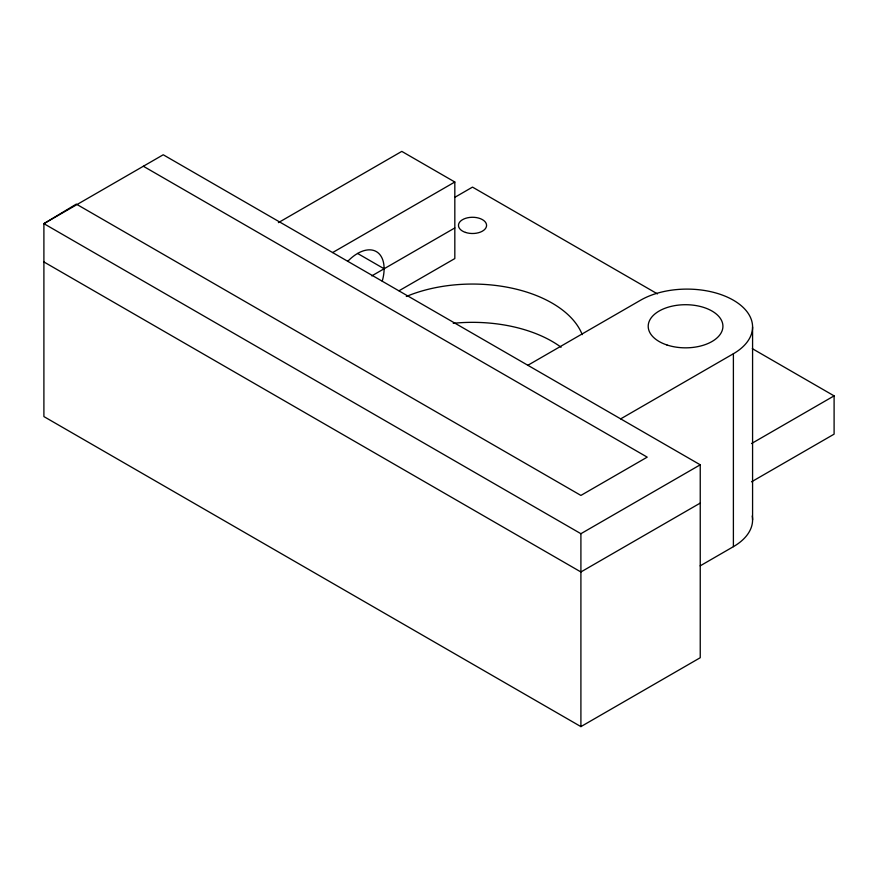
<?xml version="1.0" encoding="UTF-8"?>
<svg xmlns="http://www.w3.org/2000/svg" width="878" height="878" viewBox="0 0 878 878"><rect width="100%" height="100%" fill="white"/><g stroke="black" fill="none" stroke-linecap="round" stroke-linejoin="round"><path stroke-width="1.32" d="M278.403 222.628L401.795 151.389L454.826 182.009L454.826 258.56L399.062 290.75M332.63 252.557L454.826 182.009M454.705 197.396L472.507 187.113L657.457 293.889M371.778 275.89L454.826 227.94M527.865 365.281L640.578 300.21A65.598 37.875 0 0 1 733.35 300.188A65.598 37.875 0 0 1 733.393 353.746L733.393 546.665L700.172 565.86M620.68 418.872L733.393 353.746M700.238 464.802L163.231 154.769L43.9 223.66L580.907 533.703L700.238 464.802L700.238 657.721L580.907 726.611L43.9 416.578L43.9 223.66L76.309 204.102L580.907 495.422L647.207 457.142L143.344 166.249M751.535 443.544L834.1 395.868L834.1 434.149L751.535 481.813M700.238 503.083L580.907 571.973L43.9 261.94M752.292 348.643L834.1 395.868M357.587 253.457L384.114 268.767M752.578 326.967L752.578 519.875M580.907 533.703L580.907 726.611M453.246 323.302A112.505 64.961 0 0 1 561.086 347.238M347.831 261.238A37.502 21.654 -60 0 1 376.344 251.602A37.502 21.654 -60 0 1 382.248 281.114M752.226 515.968A65.598 37.875 0 0 1 733.393 546.665M406.316 296.49A112.505 64.961 0 0 1 582.224 334.628M465.483 232.418A14.059 8.121 0 0 0 486.577 225.383A14.059 8.121 0 0 0 465.483 218.359A14.059 8.121 0 0 0 465.483 232.418M666.896 344.955A37.359 21.566 0 0 0 722.923 326.276A37.359 21.566 0 0 0 666.896 307.596A37.359 21.566 0 0 0 666.896 344.955"/></g></svg>
